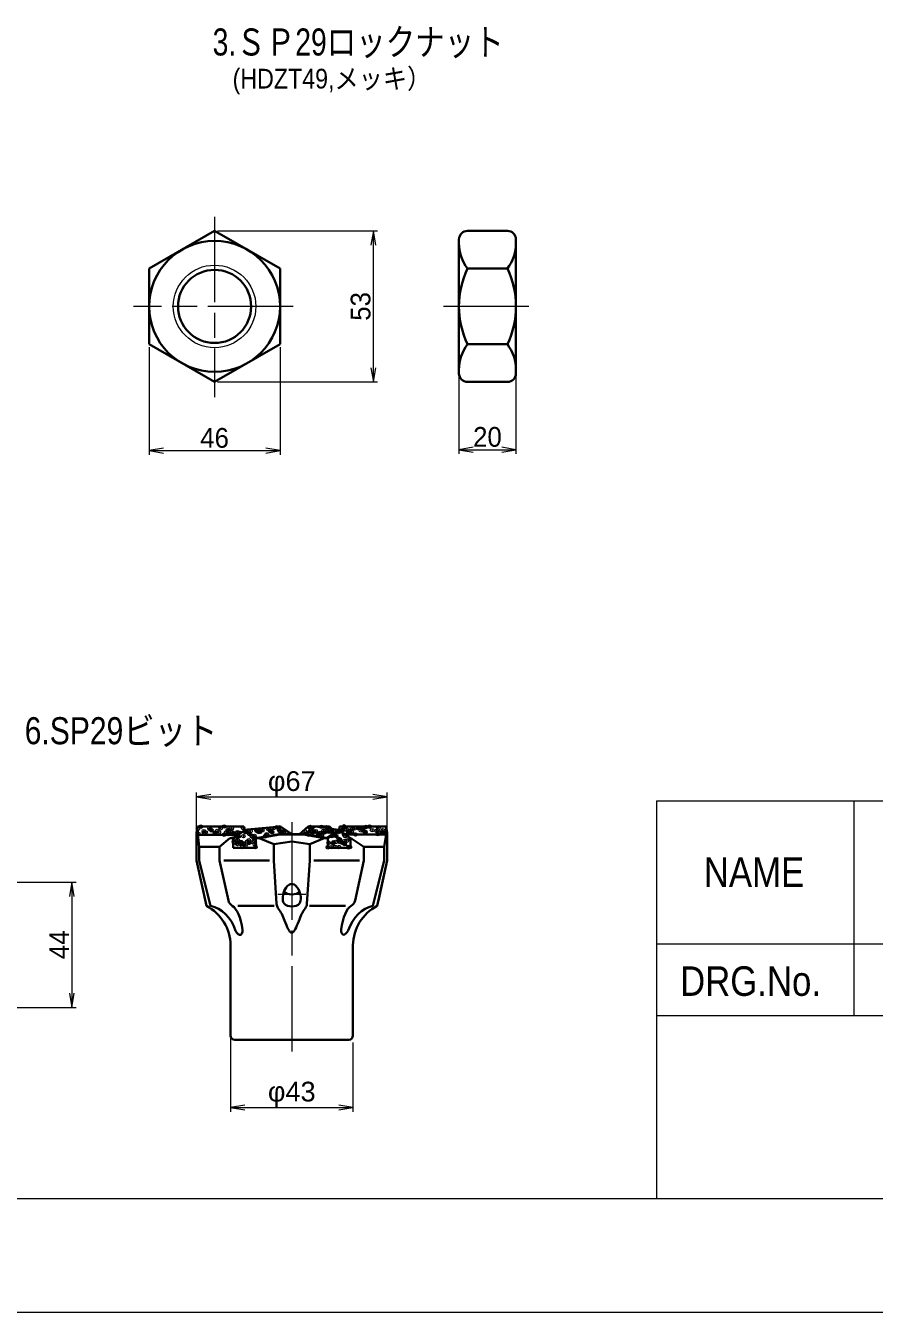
# Model space of a CAD drawing. Units: millimetres at full size, sheet at 1:2.5. Extents: x 2190 to 3870, y 1100 to 2303.
# Drawn here: x 3166.1 to 3464.2, y 1114.7 to 1566.6 of the extents above; entities that cross this region are included whole.
import ezdxf
from ezdxf.enums import TextEntityAlignment as Align

# ---------------------------------------------------------------- set-up
doc = ezdxf.new("R2010")
doc.units = ezdxf.units.MM
doc.header["$LTSCALE"] = 2.5
doc.header["$PDMODE"] = 32
doc.header["$PDSIZE"] = 1.25
doc.linetypes.add('CHAIN', pattern=[18.5, 12, -1.5, 3.5, -1.5])
for name, color, linetype, lineweight in [('1 外形線', 7, 'Continuous', 35), ('2 細い実線', 3, 'Continuous', 20), ('4 中心線', 1, 'CHAIN', 15), ('6 寸法線', 4, 'Continuous', 13), ('7 枠・タイトル', 7, 'Continuous', 13), ('DEFPOINTS_2', 7, 'Continuous', 13)]:
    doc.layers.add(name, color=color, linetype=linetype, lineweight=lineweight)
doc.layers.add('9文字', color=7, linetype='Continuous')
doc.styles.add('ＭＳ Ｐゴシック', font='')
doc.styles.get('ＭＳ Ｐゴシック').set_extended_font_data('MS PGothic')

# ---------------------------------------------------------------- blocks, each defined once
blk = doc.blocks.new('open_arrow')
at = {"color": 0, "linetype": 'Continuous', "lineweight": -2}
blk.add_lwpolyline([(7.5, 1.25), (0, 0), (7.5, -1.25)], dxfattribs=at)

msp = doc.modelspace()

# ---------------------------------------------------------------- linework, layer by layer
at = {"layer": '1 外形線'}
for p, q in [((3209.424, 1481.266), (3232.424, 1494.545)), ((3232.424, 1494.545), (3255.424, 1481.266)), ((3318.311, 1491.545), (3318.311, 1444.445)), ((3335.311, 1494.545), (3321.311, 1494.545)), ((3338.311, 1491.545), (3338.311, 1444.445)), ((3209.424, 1481.266), (3209.424, 1454.724)), ((3255.424, 1481.266), (3255.424, 1454.724)), ((3335.311, 1481.27), (3321.311, 1481.27)), ((3209.424, 1454.724), (3232.424, 1441.445)), ((3232.424, 1441.445), (3255.424, 1454.724)), ((3335.311, 1454.72), (3321.311, 1454.72)), ((3335.311, 1441.445), (3321.311, 1441.445)), ((3226.431, 1285.34), (3226.065, 1283.216)), ((3226.431, 1285.34), (3226.544, 1282.403)), ((3226.431, 1285.34), (3242.756, 1285.34)), ((3243.142, 1284.131), (3238.934, 1281.251)), ((3238.934, 1281.047), (3242.791, 1283.727)), ((3242.748, 1283.861), (3242.756, 1285.34)), ((3242.749, 1284.072), (3255.622, 1285.34)), ((3242.934, 1283.772), (3243.142, 1284.131)), ((3243.077, 1283.727), (3246.934, 1281.047)), ((3243.142, 1284.131), (3247.298, 1281.313)), ((3255.622, 1285.34), (3259.548, 1282.643)), ((3265.298, 1285.34), (3262.321, 1282.639)), ((3267.911, 1285.34), (3263.991, 1282.643)), ((3265.298, 1285.34), (3272.837, 1285.34)), ((3265.298, 1285.34), (3266.62, 1284.452)), ((3275.955, 1284.131), (3267.911, 1285.34)), ((3275.955, 1284.131), (3271.86, 1281.353)), ((3272.163, 1281.027), (3276.163, 1283.806)), ((3272.837, 1285.34), (3273.622, 1284.482)), ((3276.163, 1283.806), (3275.955, 1284.131)), ((3275.955, 1284.131), (3280.163, 1281.251)), ((3280.163, 1281.027), (3276.163, 1283.806)), ((3276.35, 1283.861), (3276.342, 1285.34)), ((3276.342, 1285.34), (3292.665, 1285.34)), ((3292.665, 1285.34), (3293.049, 1283.11)), ((3292.665, 1285.34), (3292.665, 1282.481)), ((3226.065, 1283.216), (3226.049, 1273.403)), ((3226.544, 1282.612), (3227.032, 1278.132)), ((3226.567, 1282.403), (3240.885, 1282.403)), ((3237.771, 1281.251), (3234.201, 1278.132)), ((3238.849, 1281.251), (3237.771, 1281.251)), ((3238.934, 1281.251), (3237.771, 1281.251)), ((3238.934, 1281.027), (3238.934, 1281.251)), ((3238.934, 1277.847), (3238.934, 1281.047)), ((3238.934, 1281.047), (3238.934, 1277.827)), ((3238.934, 1277.827), (3238.934, 1281.027)), ((3246.934, 1281.251), (3255.106, 1282.643)), ((3248.109, 1281.251), (3246.934, 1281.251)), ((3246.934, 1281.251), (3246.934, 1281.027)), ((3246.934, 1281.047), (3246.934, 1277.827)), ((3246.934, 1277.827), (3246.934, 1281.027)), ((3248.109, 1281.251), (3255.342, 1282.481)), ((3248.109, 1281.251), (3253.254, 1279.146)), ((3253.254, 1279.146), (3259.549, 1280.079)), ((3253.254, 1279.146), (3253.254, 1273.403)), ((3255.106, 1282.643), (3263.991, 1282.643)), ((3255.342, 1282.481), (3263.627, 1282.481)), ((3265.844, 1279.146), (3259.549, 1280.079)), ((3270.989, 1281.251), (3263.627, 1282.481)), ((3263.991, 1282.643), (3272.486, 1281.251)), ((3270.989, 1281.251), (3265.844, 1279.146)), ((3265.844, 1279.146), (3265.844, 1273.403)), ((3270.989, 1281.251), (3272.486, 1281.251)), ((3272.163, 1277.827), (3272.163, 1281.027)), ((3278.366, 1282.481), (3292.665, 1282.481)), ((3280.163, 1277.827), (3280.163, 1281.251)), ((3280.709, 1281.022), (3280.163, 1281.027)), ((3280.709, 1281.022), (3284.896, 1278.132)), ((3292.665, 1282.481), (3292.065, 1278.132)), ((3293.049, 1283.11), (3293.049, 1273.403)), ((3234.201, 1278.132), (3227.032, 1278.132)), ((3227.032, 1278.132), (3227.032, 1273.403)), ((3234.201, 1278.132), (3234.201, 1273.403)), ((3238.934, 1277.827), (3246.934, 1277.827)), ((3246.934, 1277.827), (3238.934, 1277.827)), ((3246.615, 1277.827), (3239.253, 1277.827)), ((3239.253, 1277.827), (3246.615, 1277.827)), ((3272.163, 1277.827), (3280.163, 1277.827)), ((3272.483, 1277.827), (3279.844, 1277.827)), ((3284.896, 1278.132), (3292.065, 1278.132)), ((3284.896, 1278.132), (3292.065, 1278.132)), ((3284.896, 1278.132), (3284.896, 1273.403)), ((3292.065, 1278.132), (3292.065, 1273.403)), ((3226.049, 1273.403), (3229.549, 1257.403)), ((3227.032, 1273.403), (3231.025, 1257.403)), ((3234.201, 1273.403), (3237.274, 1259.355)), ((3235.713, 1273.403), (3251.774, 1273.403)), ((3253.254, 1273.403), (3254.219, 1258.16)), ((3265.844, 1273.403), (3264.878, 1258.16)), ((3283.384, 1273.403), (3267.324, 1273.403)), ((3284.896, 1273.403), (3281.823, 1259.355)), ((3292.065, 1273.403), (3288.073, 1257.403)), ((3293.049, 1273.403), (3289.549, 1257.403)), ((3293.049, 1273.403), (3289.976, 1259.355)), ((3253.341, 1257.403), (3240.634, 1257.403)), ((3265.756, 1257.403), (3278.464, 1257.403)), ((3238.049, 1243.601), (3238.049, 1211.903)), ((3281.049, 1243.601), (3281.049, 1211.903)), ((3239.549, 1210.403), (3279.549, 1210.403))]:
    msp.add_line(p, q, dxfattribs=at)
for radius in [22.993, 12.85]:
    msp.add_circle((3232.424, 1467.995), radius, dxfattribs=at)
for centre, radius, start, end in [((3321.311, 1491.545), 3, 90, 180), ((3335.311, 1491.545), 3, 0, 90), ((3333.311, 1490.27), 15, 180, 216.8699), ((3323.311, 1490.27), 15, 323.1301, 0), ((3349.182, 1467.995), 30.871, 154.53143, 180), ((3307.44, 1467.995), 30.871, 0, 25.46857), ((3349.182, 1467.995), 30.871, 180, 205.46857), ((3307.44, 1467.995), 30.871, 334.53143, 0), ((3333.311, 1445.72), 15, 143.1301, 180), ((3323.311, 1445.72), 15, 0, 36.8699), ((3321.311, 1444.445), 3, 180, 270), ((3335.311, 1444.445), 3, 270, 0), ((3242.934, 1283.522), 0.25, 55.20405, 124.79595), ((3262.65, 1260.164), 6.263, 136.68446, 188.76369), ((3259.549, 1263.088), 2, 43.31554, 136.68446), ((3256.447, 1260.164), 6.263, 351.23631, 43.31554), ((3222.198, 1243.357), 15.853, 0.88251, 62.37348), ((3240.205, 1259.996), 3, 192.33909, 241.36114), ((3257.213, 1258.35), 3, 183.62463, 217.16401), ((3261.884, 1258.35), 3, 322.83599, 356.37537), ((3278.893, 1259.996), 3, 299.8577, 347.66091), ((3296.899, 1243.358), 15.852, 117.62364, 179.12037), ((3239.549, 1211.903), 1.5, 180, 270), ((3279.549, 1211.903), 1.5, 270, 0)]:
    msp.add_arc(centre, radius, start, end, dxfattribs=at)
for centre, major_axis, ratio, start_param, end_param in [((3259.549, 1263.504), (-3.091, 0), 0.679651, 0.5009551, 2.6406376), ((3229.461, 1242.658), (0, 14.889), 0.757569, 5.1230895, 6.1441287), ((3237.82, 1242.62), (0, 15), 0.326562, 5.1554935, 6.0982292), ((3249.733, 1244.523), (0, 15), 0.566667, 5.25251, 5.6412666), ((3259.549, 1259.302), (-3.091, 0), 0.679651, 6.2831853, 9.424778), ((3269.364, 1244.523), (0, 15), 0.566667, 0.6419187, 1.0487032), ((3281.302, 1242.659), (0, 15), 0.326562, 0.1849561, 1.1276919), ((3289.661, 1242.698), (0, 14.853), 0.759403, 0.1412444, 1.1506088), ((3240.089, 1252.044), (1.471, -4.842), 0.325734, 5.3995768, 7.092511), ((3279.033, 1252.129), (-1.471, -4.842), 0.325734, 5.4854456, 7.1870441)]:
    msp.add_ellipse(centre, major_axis=major_axis, ratio=ratio, start_param=start_param, end_param=end_param, dxfattribs=at)
msp.add_open_spline([(3257.023, 1252.237), (3257.861, 1250.075), (3258.699, 1247.913), (3259.549, 1247.944), (3260.357, 1247.973), (3261.177, 1249.988), (3261.996, 1252.003)], degree=3, knots=[0, 0, 0, 0, 1, 1, 1, 2, 2, 2, 2], dxfattribs=at)
at = {"layer": '2 細い実線'}
msp.add_circle((3232.424, 1467.995), 14.5, dxfattribs=at)
for p in [(3226.575, 1284.473), (3227.565, 1285.242), (3228.654, 1283.674), (3228.692, 1283.135), (3229.287, 1283.271), (3230.626, 1284.619), (3230.989, 1284.23), (3231.266, 1283.976), (3232.529, 1283.116), (3233.326, 1283.682), (3233.958, 1283.279), (3234.552, 1284.669), (3235.775, 1285.293), (3236.581, 1283.262), (3237.08, 1284.097), (3237.997, 1283.691), (3238.39, 1284.65), (3238.629, 1283.288), (3239.061, 1282.871), (3239.841, 1282.974), (3240.507, 1283.312), (3241.061, 1283.135), (3242.441, 1284.796), (3243.098, 1283.403), (3243.3, 1283.296), (3245.098, 1283.666), (3247.136, 1283.934), (3247.339, 1283.708), (3247.917, 1284.037), (3247.972, 1283.305), (3248.396, 1283.44), (3249.136, 1284.198), (3249.173, 1283.913), (3251.174, 1284.466), (3251.954, 1284.569), (3252.01, 1283.716), (3252.322, 1283.49), (3252.643, 1283.313), (3253.174, 1284.729), (3254.256, 1284.974), (3255.175, 1283.861), (3255.211, 1284.998), (3255.451, 1283.608), (3256.159, 1283.472), (3256.682, 1283.725), (3257.314, 1283.322), (3264.137, 1283.668), (3265.775, 1285.045), (3266.024, 1283.742), (3266.071, 1285.151), (3266.657, 1283.339), (3267.268, 1283.677), (3267.544, 1283.424), (3267.974, 1283.649), (3268.707, 1282.891), (3269.488, 1282.993), (3269.997, 1285.202), (3270.695, 1283.75), (3270.707, 1283.154), (3271.328, 1283.347), (3271.777, 1284.994), (3272.025, 1283.795), (3272.053, 1284.74), (3272.745, 1283.422), (3273.358, 1283.545), (3273.526, 1283.525), (3274.745, 1283.686), (3275.366, 1283.759), (3275.952, 1283.845), (3275.999, 1283.356), (3276.783, 1283.954), (3277.563, 1284.057), (3277.868, 1284.861), (3277.886, 1285.329), (3278.783, 1284.217), (3279.361, 1283.493), (3279.637, 1283.24), (3279.789, 1283.827), (3280.038, 1283.767), (3280.67, 1283.364), (3280.82, 1284.485), (3281.601, 1284.588), (3282.82, 1284.749), (3283.84, 1283.973), (3283.87, 1284.809), (3284.146, 1284.556), (3284.709, 1283.776), (3284.858, 1285.017), (3285.341, 1283.373), (3285.451, 1283.36), (3285.639, 1285.12), (3286.858, 1285.28), (3287.767, 1284.023), (3289.38, 1283.784), (3289.96, 1284.677), (3290.013, 1283.381), (3291.453, 1283.309), (3291.604, 1284.005), (3291.73, 1283.055), (3226.757, 1282.66), (3232.571, 1282.781), (3235.804, 1282.443), (3237.023, 1282.603), (3238.573, 1282.729), (3238.849, 1282.476), (3239.208, 1279.935), (3239.841, 1279.532), (3240.154, 1281.28), (3240.444, 1279.17), (3240.602, 1280.422), (3240.906, 1281.837), (3241.224, 1279.272), (3241.647, 1279.912), (3241.924, 1279.658), (3242.444, 1279.433), (3242.535, 1281.906), (3242.63, 1279.016), (3243.229, 1278.463), (3243.879, 1279.943), (3244.439, 1280.404), (3244.481, 1279.701), (3244.512, 1279.54), (3244.664, 1282.596), (3245.262, 1279.804), (3245.578, 1281.846), (3246.157, 1281.228), (3246.433, 1280.975), (3246.462, 1281.956), (3246.481, 1279.965), (3246.556, 1279.066), (3250.249, 1281.854), (3250.299, 1281.938), (3250.666, 1282.545), (3250.942, 1282.291), (3265.45, 1282.462), (3266.67, 1282.622), (3268.849, 1282.228), (3268.934, 1281.888), (3270.092, 1282.311), (3272.539, 1279.591), (3273.605, 1281.897), (3273.929, 1282.293), (3274.023, 1279.403), (3274.128, 1279.721), (3274.851, 1282.176), (3274.909, 1279.823), (3275.128, 1281.923), (3276.046, 1280.955), (3276.128, 1279.984), (3276.433, 1280.727), (3276.578, 1280.003), (3277.21, 1279.6), (3277.926, 1279.359), (3277.98, 1282.439), (3278.075, 1279.549), (3278.166, 1280.252), (3278.202, 1279.106), (3278.276, 1281.905), (3278.946, 1280.355), (3279.883, 1280.937), (3281.906, 1282.489), (3289.795, 1282.617), (3242.118, 1278.081), (3246.789, 1278.089), (3272.214, 1278.015), (3273.417, 1278.043), (3274.816, 1278.14), (3276.141, 1278.065), (3279.488, 1278.149), (3279.507, 1277.91), (3279.978, 1278.046)]:
    msp.add_point(p, dxfattribs=at)
at = {"layer": '4 中心線'}
for p, q in [((3232.424, 1499.452), (3232.424, 1436.137)), ((3260.056, 1467.995), (3203.956, 1467.995)), ((3342.867, 1467.995), (3312.328, 1467.995)), ((3259.549, 1286.838), (3259.549, 1282.643)), ((3259.549, 1282.481), (3259.549, 1205.382)), ((3264.48, 1261.403), (3254.617, 1261.403))]:
    msp.add_line(p, q, dxfattribs=at)
at = {"layer": '6 寸法線'}
for p, q in [((3233.424, 1494.545), (3289.721, 1494.545)), ((3288.221, 1441.445), (3288.221, 1494.545)), ((3209.424, 1453.724), (3209.424, 1415.823)), ((3255.424, 1453.724), (3255.424, 1415.823)), ((3318.311, 1445.16), (3318.311, 1416.171)), ((3338.311, 1444.72), (3338.311, 1416.171)), ((3233.424, 1441.445), (3289.721, 1441.445)), ((3209.424, 1417.323), (3255.424, 1417.323)), ((3318.311, 1417.671), (3338.311, 1417.671)), ((3226.049, 1281.403), (3226.049, 1297.187)), ((3293.049, 1283.481), (3293.049, 1297.187)), ((3226.049, 1295.687), (3293.049, 1295.687)), ((3129.728, 1265.762), (3183.789, 1265.762)), ((3182.289, 1265.762), (3182.289, 1221.762)), ((3129.728, 1221.762), (3183.789, 1221.762)), ((3238.049, 1210.903), (3238.049, 1185.123)), ((3281.049, 1209.403), (3281.049, 1185.123)), ((3238.049, 1186.623), (3281.049, 1186.623))]:
    msp.add_line(p, q, dxfattribs=at)
at = {"layer": '7 枠・タイトル'}
for p, q in [((3387.718, 1294.357), (3830.036, 1294.357)), ((3387.718, 1294.357), (3387.718, 1154.661)), ((3457.088, 1294.357), (3457.088, 1218.904)), ((3387.718, 1244.055), (3830.036, 1244.055)), ((3387.718, 1218.904), (3830.036, 1218.904)), ((2230.036, 1154.661), (3830.036, 1154.661))]:
    msp.add_line(p, q, dxfattribs=at)
at = {"layer": 'DEFPOINTS_2'}
msp.add_line((2190.036, 1114.661), (3870.036, 1114.661), dxfattribs=at)

# ---------------------------------------------------------------- block references
at = {"layer": '6 寸法線', "xscale": 0.667, "yscale": 0.667}
for p, rotation in [((3288.221, 1494.545), 270), ((3288.221, 1441.445), 90), ((3255.424, 1417.323), 180), ((3338.311, 1417.671), 180), ((3293.049, 1295.687), 180), ((3182.289, 1265.762), 270), ((3182.289, 1221.762), 90), ((3281.049, 1186.623), 180)]:
    msp.add_blockref('open_arrow', p, dxfattribs=dict(at, rotation=rotation))
for p in [(3209.424, 1417.323), (3318.311, 1417.671), (3226.049, 1295.687), (3238.049, 1186.623)]:
    msp.add_blockref('open_arrow', p, dxfattribs=at)

# ---------------------------------------------------------------- texts
at = {"layer": '6 寸法線', "style": 'ＭＳ Ｐゴシック'}
for s, p in [('53', (3283.721, 1467.995)), ('44', (3177.789, 1243.762))]:
    msp.add_text(s, height=6.928, rotation=90, dxfattribs=at).set_placement(p, align=Align.MIDDLE_CENTER)
for s, p in [('46', (3232.424, 1421.823)), ('20', (3328.311, 1422.171))]:
    msp.add_text(s, height=6.928, dxfattribs=at).set_placement(p, align=Align.MIDDLE_CENTER)
at = {"layer": '6 寸法線', "style": 'ＭＳ Ｐゴシック', "width": 1.05}
for s, p in [('φ67', (3259.549, 1301.241)), ('φ43', (3259.549, 1192.177))]:
    msp.add_text(s, height=6.928, dxfattribs=at).set_placement(p, align=Align.MIDDLE_CENTER)
at = {"layer": '7 枠・タイトル', "style": 'ＭＳ Ｐゴシック', "width": 0.8}
msp.add_text('3.ＳＰ29ロックナット', height=9.501, dxfattribs=at).set_placement((3282.891, 1560.885), align=Align.MIDDLE_CENTER)
at = {"layer": '7 枠・タイトル', "style": 'ＭＳ Ｐゴシック', "width": 0.9}
for s, height, p in [('(HDZT49,メッキ）', 6.928, (3238.75, 1542.46)), ('NAME', 10.37, (3404.34, 1260.963)), ('DRG.No.', 10.37, (3396.002, 1222.696))]:
    msp.add_text(s, height=height, dxfattribs=at).set_placement(p, align=Align.BOTTOM_LEFT)
at = {"layer": '9文字', "style": 'ＭＳ Ｐゴシック', "width": 0.85}
msp.add_text('6.SP29ビット', height=9.501, dxfattribs=at).set_placement((3233.396, 1318.951), align=Align.MIDDLE_RIGHT)

doc.saveas('drawing.dxf')
